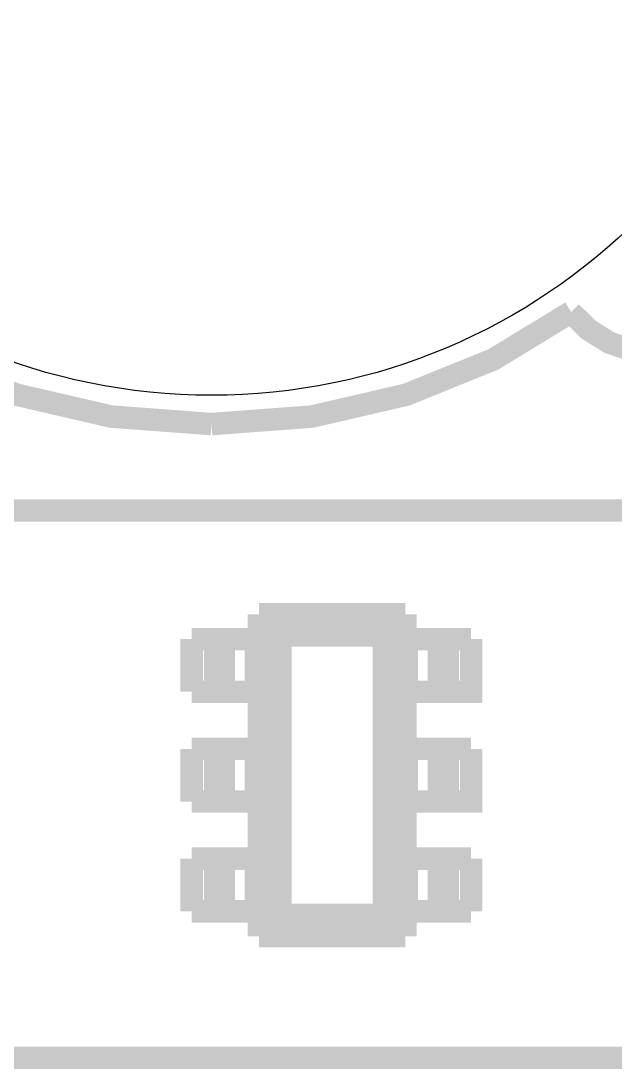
# Model space of a CAD drawing. Header units: inches. Extents: x 15 to 148, y 10 to 111.
# Drawn here: x 136.419 to 136.788, y 104.537 to 105.188 of the extents above; entities that cross this region are included whole.
import ezdxf

# ---------------------------------------------------------------- set-up
doc = ezdxf.new("R2010")
doc.units = ezdxf.units.IN
doc.header["$MEASUREMENT"] = 0
doc.layers.add('BLK_12AWG', color=7, linetype='Continuous')

# ---------------------------------------------------------------- blocks, each defined once
blk = doc.blocks.new('CBA2Board')
at = {"const_width": 0.008}
for points in [[(156.1696888293267, 104.5732671942994), (156.1974348293267, 104.5563841942994), (156.2283548293267, 104.5438771942994), (156.2619108293267, 104.5361081942994), (156.2975648293267, 104.5334381942994)], [(156.1696888293267, 104.5732671942994), (156.1974348293267, 104.5563841942994), (156.2283548293267, 104.5438771942994), (156.2619108293267, 104.5361081942994), (156.2975648293267, 104.5334381942994)], [(156.1696888293267, 104.5732671942994), (156.1974348293267, 104.5563841942994), (156.2283548293267, 104.5438771942994), (156.2619108293267, 104.5361081942994), (156.2975648293267, 104.5334381942994)], [(156.4254418293267, 104.5732671942994), (156.3976958293267, 104.5563841942994), (156.3667758293267, 104.5438771942994), (156.3332198293267, 104.5361081942994), (156.2975648293267, 104.5334381942994)], [(156.4254418293267, 104.5732671942994), (156.3976958293267, 104.5563841942994), (156.3667758293267, 104.5438771942994), (156.3332198293267, 104.5361081942994), (156.2975648293267, 104.5334381942994)], [(156.4254418293267, 104.5732671942994), (156.3976958293267, 104.5563841942994), (156.3667758293267, 104.5438771942994), (156.3332198293267, 104.5361081942994), (156.2975648293267, 104.5334381942994)], [(156.4253458293267, 104.5731871942994), (156.4315588293267, 104.5670191942994), (156.4390158293267, 104.5623831942994), (156.4475028293267, 104.5594661942994), (156.4568028293267, 104.5584511942994)], [(156.4253458293267, 104.5731871942994), (156.4315588293267, 104.5670191942994), (156.4390158293267, 104.5623831942994), (156.4475028293267, 104.5594661942994), (156.4568028293267, 104.5584511942994)], [(156.4253458293267, 104.5731871942994), (156.4315588293267, 104.5670191942994), (156.4390158293267, 104.5623831942994), (156.4475028293267, 104.5594661942994), (156.4568028293267, 104.5584511942994)], [(156.5329978293267, 104.5027291942994), (156.0621318293267, 104.5027291942994)], [(156.5329978293267, 104.5027291942994), (156.0621318293267, 104.5027291942994)], [(156.5329978293267, 104.5027291942994), (156.0621318293267, 104.5027291942994)], [(156.3664548293267, 104.4658581942994), (156.3144548293267, 104.4658581942994)], [(156.3220258293267, 104.4582881942994), (156.3144548293267, 104.4658581942994)], [(156.3144548293267, 104.4658581942994), (156.3144548293267, 104.4570181942994)], [(156.3664548293267, 104.4658581942994), (156.3144548293267, 104.4658581942994)], [(156.3220258293267, 104.4582881942994), (156.3144548293267, 104.4658581942994)], [(156.3144548293267, 104.4658581942994), (156.3144548293267, 104.4570181942994)], [(156.3664548293267, 104.4658581942994), (156.3144548293267, 104.4658581942994)], [(156.3220258293267, 104.4582881942994), (156.3144548293267, 104.4658581942994)], [(156.3144548293267, 104.4658581942994), (156.3144548293267, 104.4570181942994)], [(156.3664548293267, 104.4658581942994), (156.3588848293267, 104.4582881942994)], [(156.3664548293267, 104.4658581942994), (156.3588848293267, 104.4582881942994)], [(156.3664548293267, 104.4658581942994), (156.3588848293267, 104.4582881942994)], [(156.3664548293267, 104.4570181942994), (156.3664548293267, 104.4658581942994)], [(156.3664548293267, 104.4570181942994), (156.3664548293267, 104.4658581942994)], [(156.3664548293267, 104.4570181942994), (156.3664548293267, 104.4658581942994)], [(156.2905348293267, 104.4382981942994), (156.2905348293267, 104.4570181942994)], [(156.2905348293267, 104.4570181942994), (156.2988548293267, 104.4570181942994)], [(156.2905348293267, 104.4382981942994), (156.2905348293267, 104.4570181942994)], [(156.2905348293267, 104.4570181942994), (156.2988548293267, 104.4570181942994)], [(156.2905348293267, 104.4382981942994), (156.2905348293267, 104.4570181942994)], [(156.2905348293267, 104.4570181942994), (156.2988548293267, 104.4570181942994)], [(156.2988548293267, 104.4570181942994), (156.3019748293267, 104.4570181942994)], [(156.2988548293267, 104.4382981942994), (156.2988548293267, 104.4570181942994)], [(156.2988548293267, 104.4570181942994), (156.3019748293267, 104.4570181942994)], [(156.2988548293267, 104.4382981942994), (156.2988548293267, 104.4570181942994)], [(156.2988548293267, 104.4570181942994), (156.3019748293267, 104.4570181942994)], [(156.2988548293267, 104.4382981942994), (156.2988548293267, 104.4570181942994)], [(156.3019748293267, 104.4570181942994), (156.3019748293267, 104.4382981942994), (156.3134148293267, 104.4382981942994)], [(156.3019748293267, 104.4570181942994), (156.3134148293267, 104.4570181942994)], [(156.3019748293267, 104.4570181942994), (156.3019748293267, 104.4382981942994), (156.3134148293267, 104.4382981942994)], [(156.3019748293267, 104.4570181942994), (156.3134148293267, 104.4570181942994)], [(156.3019748293267, 104.4570181942994), (156.3019748293267, 104.4382981942994), (156.3134148293267, 104.4382981942994)], [(156.3019748293267, 104.4570181942994), (156.3134148293267, 104.4570181942994)], [(156.3134148293267, 104.4570181942994), (156.3148338293267, 104.4570181942994)], [(156.3134148293267, 104.4382981942994), (156.3134148293267, 104.4570181942994)], [(156.3134148293267, 104.4570181942994), (156.3148338293267, 104.4570181942994)], [(156.3134148293267, 104.4382981942994), (156.3134148293267, 104.4570181942994)], [(156.3134148293267, 104.4570181942994), (156.3148338293267, 104.4570181942994)], [(156.3134148293267, 104.4382981942994), (156.3134148293267, 104.4570181942994)], [(156.3148338293267, 104.4570181942994), (156.3148338293267, 104.4382981942994)], [(156.3148338293267, 104.4570181942994), (156.3148338293267, 104.4382981942994)], [(156.3148338293267, 104.4570181942994), (156.3148338293267, 104.4382981942994)], [(156.3588848293267, 104.3590291942994), (156.3220258293267, 104.3590291942994), (156.3220258293267, 104.4582881942994), (156.3588848293267, 104.4582881942994)], [(156.3588848293267, 104.3590291942994), (156.3220258293267, 104.3590291942994), (156.3220258293267, 104.4582881942994), (156.3588848293267, 104.4582881942994)], [(156.3588848293267, 104.3590291942994), (156.3220258293267, 104.3590291942994), (156.3220258293267, 104.4582881942994), (156.3588848293267, 104.4582881942994)], [(156.3588848293267, 104.3590291942994), (156.3588848293267, 104.4582881942994)], [(156.3588848293267, 104.3590291942994), (156.3588848293267, 104.4582881942994)], [(156.3588848293267, 104.3590291942994), (156.3588848293267, 104.4582881942994)], [(156.3660768293267, 104.4382981942994), (156.3660768293267, 104.4570181942994)], [(156.3669748293267, 104.4570181942994), (156.3660768293267, 104.4570181942994)], [(156.3660768293267, 104.4382981942994), (156.3660768293267, 104.4570181942994)], [(156.3669748293267, 104.4570181942994), (156.3660768293267, 104.4570181942994)], [(156.3660768293267, 104.4382981942994), (156.3660768293267, 104.4570181942994)], [(156.3669748293267, 104.4570181942994), (156.3660768293267, 104.4570181942994)], [(156.3784148293267, 104.4570181942994), (156.3669748293267, 104.4570181942994)], [(156.3669748293267, 104.4570181942994), (156.3669748293267, 104.4382981942994)], [(156.3784148293267, 104.4570181942994), (156.3669748293267, 104.4570181942994)], [(156.3669748293267, 104.4570181942994), (156.3669748293267, 104.4382981942994)], [(156.3784148293267, 104.4570181942994), (156.3669748293267, 104.4570181942994)], [(156.3669748293267, 104.4570181942994), (156.3669748293267, 104.4382981942994)], [(156.3784148293267, 104.4382981942994), (156.3784148293267, 104.4570181942994)], [(156.3815348293267, 104.4570181942994), (156.3784148293267, 104.4570181942994)], [(156.3784148293267, 104.4382981942994), (156.3784148293267, 104.4570181942994)], [(156.3815348293267, 104.4570181942994), (156.3784148293267, 104.4570181942994)], [(156.3784148293267, 104.4382981942994), (156.3784148293267, 104.4570181942994)], [(156.3815348293267, 104.4570181942994), (156.3784148293267, 104.4570181942994)], [(156.3898548293267, 104.4570181942994), (156.3898548293267, 104.4382981942994), (156.3815348293267, 104.4382981942994)], [(156.3898548293267, 104.4570181942994), (156.3815348293267, 104.4570181942994)], [(156.3815348293267, 104.4570181942994), (156.3815348293267, 104.4382981942994)], [(156.3898548293267, 104.4570181942994), (156.3898548293267, 104.4382981942994), (156.3815348293267, 104.4382981942994)], [(156.3898548293267, 104.4570181942994), (156.3815348293267, 104.4570181942994)], [(156.3815348293267, 104.4570181942994), (156.3815348293267, 104.4382981942994)], [(156.3898548293267, 104.4570181942994), (156.3898548293267, 104.4382981942994), (156.3815348293267, 104.4382981942994)], [(156.3898548293267, 104.4570181942994), (156.3815348293267, 104.4570181942994)], [(156.3815348293267, 104.4570181942994), (156.3815348293267, 104.4382981942994)], [(156.2905348293267, 104.4382981942994), (156.2988548293267, 104.4382981942994)], [(156.2905348293267, 104.4382981942994), (156.2988548293267, 104.4382981942994)], [(156.2905348293267, 104.4382981942994), (156.2988548293267, 104.4382981942994)], [(156.2988548293267, 104.4382981942994), (156.3019748293267, 104.4382981942994)], [(156.2988548293267, 104.4382981942994), (156.3019748293267, 104.4382981942994)], [(156.2988548293267, 104.4382981942994), (156.3019748293267, 104.4382981942994)], [(156.3134148293267, 104.4382981942994), (156.3148338293267, 104.4382981942994)], [(156.3134148293267, 104.4382981942994), (156.3148338293267, 104.4382981942994)], [(156.3134148293267, 104.4382981942994), (156.3148338293267, 104.4382981942994)], [(156.3144548293267, 104.4382981942994), (156.3144548293267, 104.4180181942994)], [(156.3144548293267, 104.4382981942994), (156.3144548293267, 104.4180181942994)], [(156.3144548293267, 104.4382981942994), (156.3144548293267, 104.4180181942994)], [(156.3669748293267, 104.4382981942994), (156.3660768293267, 104.4382981942994)], [(156.3669748293267, 104.4382981942994), (156.3660768293267, 104.4382981942994)], [(156.3669748293267, 104.4382981942994), (156.3660768293267, 104.4382981942994)], [(156.3664548293267, 104.4180181942994), (156.3664548293267, 104.4382981942994)], [(156.3664548293267, 104.4180181942994), (156.3664548293267, 104.4382981942994)], [(156.3664548293267, 104.4180181942994), (156.3664548293267, 104.4382981942994)], [(156.3784148293267, 104.4382981942994), (156.3669748293267, 104.4382981942994)], [(156.3784148293267, 104.4382981942994), (156.3669748293267, 104.4382981942994)], [(156.3784148293267, 104.4382981942994), (156.3669748293267, 104.4382981942994)], [(156.3815348293267, 104.4382981942994), (156.3784148293267, 104.4382981942994)], [(156.3815348293267, 104.4382981942994), (156.3784148293267, 104.4382981942994)], [(156.3815348293267, 104.4382981942994), (156.3784148293267, 104.4382981942994)], [(156.2905348293267, 104.3992981942994), (156.2905348293267, 104.4180181942994)], [(156.2905348293267, 104.4180181942994), (156.2988548293267, 104.4180181942994)], [(156.2905348293267, 104.3992981942994), (156.2905348293267, 104.4180181942994)], [(156.2905348293267, 104.4180181942994), (156.2988548293267, 104.4180181942994)], [(156.2905348293267, 104.3992981942994), (156.2905348293267, 104.4180181942994)], [(156.2905348293267, 104.4180181942994), (156.2988548293267, 104.4180181942994)], [(156.2988548293267, 104.4180181942994), (156.3019748293267, 104.4180181942994)], [(156.2988548293267, 104.3992981942994), (156.2988548293267, 104.4180181942994)], [(156.2988548293267, 104.4180181942994), (156.3019748293267, 104.4180181942994)], [(156.2988548293267, 104.3992981942994), (156.2988548293267, 104.4180181942994)], [(156.2988548293267, 104.4180181942994), (156.3019748293267, 104.4180181942994)], [(156.2988548293267, 104.3992981942994), (156.2988548293267, 104.4180181942994)], [(156.3019748293267, 104.4180181942994), (156.3019748293267, 104.3992981942994), (156.3134148293267, 104.3992981942994)], [(156.3019748293267, 104.4180181942994), (156.3134148293267, 104.4180181942994)], [(156.3019748293267, 104.4180181942994), (156.3019748293267, 104.3992981942994), (156.3134148293267, 104.3992981942994)], [(156.3019748293267, 104.4180181942994), (156.3134148293267, 104.4180181942994)], [(156.3019748293267, 104.4180181942994), (156.3019748293267, 104.3992981942994), (156.3134148293267, 104.3992981942994)], [(156.3019748293267, 104.4180181942994), (156.3134148293267, 104.4180181942994)], [(156.3134148293267, 104.4180181942994), (156.3148338293267, 104.4180181942994)], [(156.3134148293267, 104.3992981942994), (156.3134148293267, 104.4180181942994)], [(156.3134148293267, 104.4180181942994), (156.3148338293267, 104.4180181942994)], [(156.3134148293267, 104.3992981942994), (156.3134148293267, 104.4180181942994)], [(156.3134148293267, 104.4180181942994), (156.3148338293267, 104.4180181942994)], [(156.3134148293267, 104.3992981942994), (156.3134148293267, 104.4180181942994)], [(156.3148338293267, 104.4180181942994), (156.3148338293267, 104.3992981942994)], [(156.3148338293267, 104.4180181942994), (156.3148338293267, 104.3992981942994)], [(156.3148338293267, 104.4180181942994), (156.3148338293267, 104.3992981942994)], [(156.3660768293267, 104.3992981942994), (156.3660768293267, 104.4180181942994)], [(156.3669748293267, 104.4180181942994), (156.3660768293267, 104.4180181942994)], [(156.3660768293267, 104.3992981942994), (156.3660768293267, 104.4180181942994)], [(156.3669748293267, 104.4180181942994), (156.3660768293267, 104.4180181942994)], [(156.3660768293267, 104.3992981942994), (156.3660768293267, 104.4180181942994)], [(156.3669748293267, 104.4180181942994), (156.3660768293267, 104.4180181942994)], [(156.3784148293267, 104.4180181942994), (156.3669748293267, 104.4180181942994)], [(156.3669748293267, 104.4180181942994), (156.3669748293267, 104.3992981942994)], [(156.3784148293267, 104.4180181942994), (156.3669748293267, 104.4180181942994)], [(156.3669748293267, 104.4180181942994), (156.3669748293267, 104.3992981942994)], [(156.3784148293267, 104.4180181942994), (156.3669748293267, 104.4180181942994)], [(156.3669748293267, 104.4180181942994), (156.3669748293267, 104.3992981942994)], [(156.3784148293267, 104.3992981942994), (156.3784148293267, 104.4180181942994)], [(156.3815348293267, 104.4180181942994), (156.3784148293267, 104.4180181942994)], [(156.3784148293267, 104.3992981942994), (156.3784148293267, 104.4180181942994)], [(156.3815348293267, 104.4180181942994), (156.3784148293267, 104.4180181942994)], [(156.3784148293267, 104.3992981942994), (156.3784148293267, 104.4180181942994)], [(156.3815348293267, 104.4180181942994), (156.3784148293267, 104.4180181942994)], [(156.3898548293267, 104.4180181942994), (156.3898548293267, 104.3992981942994), (156.3815348293267, 104.3992981942994)], [(156.3898548293267, 104.4180181942994), (156.3815348293267, 104.4180181942994)], [(156.3815348293267, 104.4180181942994), (156.3815348293267, 104.3992981942994)], [(156.3898548293267, 104.4180181942994), (156.3898548293267, 104.3992981942994), (156.3815348293267, 104.3992981942994)], [(156.3898548293267, 104.4180181942994), (156.3815348293267, 104.4180181942994)], [(156.3815348293267, 104.4180181942994), (156.3815348293267, 104.3992981942994)], [(156.3898548293267, 104.4180181942994), (156.3898548293267, 104.3992981942994), (156.3815348293267, 104.3992981942994)], [(156.3898548293267, 104.4180181942994), (156.3815348293267, 104.4180181942994)], [(156.3815348293267, 104.4180181942994), (156.3815348293267, 104.3992981942994)], [(156.2905348293267, 104.3992981942994), (156.2988548293267, 104.3992981942994)], [(156.2905348293267, 104.3992981942994), (156.2988548293267, 104.3992981942994)], [(156.2905348293267, 104.3992981942994), (156.2988548293267, 104.3992981942994)], [(156.2988548293267, 104.3992981942994), (156.3019748293267, 104.3992981942994)], [(156.2988548293267, 104.3992981942994), (156.3019748293267, 104.3992981942994)], [(156.2988548293267, 104.3992981942994), (156.3019748293267, 104.3992981942994)], [(156.3134148293267, 104.3992981942994), (156.3148338293267, 104.3992981942994)], [(156.3134148293267, 104.3992981942994), (156.3148338293267, 104.3992981942994)], [(156.3134148293267, 104.3992981942994), (156.3148338293267, 104.3992981942994)], [(156.3144548293267, 104.3992981942994), (156.3144548293267, 104.3790181942994)], [(156.3144548293267, 104.3992981942994), (156.3144548293267, 104.3790181942994)], [(156.3144548293267, 104.3992981942994), (156.3144548293267, 104.3790181942994)], [(156.3669748293267, 104.3992981942994), (156.3660768293267, 104.3992981942994)], [(156.3669748293267, 104.3992981942994), (156.3660768293267, 104.3992981942994)], [(156.3669748293267, 104.3992981942994), (156.3660768293267, 104.3992981942994)], [(156.3664548293267, 104.3790181942994), (156.3664548293267, 104.3992981942994)], [(156.3664548293267, 104.3790181942994), (156.3664548293267, 104.3992981942994)], [(156.3664548293267, 104.3790181942994), (156.3664548293267, 104.3992981942994)], [(156.3784148293267, 104.3992981942994), (156.3669748293267, 104.3992981942994)], [(156.3784148293267, 104.3992981942994), (156.3669748293267, 104.3992981942994)], [(156.3784148293267, 104.3992981942994), (156.3669748293267, 104.3992981942994)], [(156.3815348293267, 104.3992981942994), (156.3784148293267, 104.3992981942994)], [(156.3815348293267, 104.3992981942994), (156.3784148293267, 104.3992981942994)], [(156.3815348293267, 104.3992981942994), (156.3784148293267, 104.3992981942994)], [(156.2905348293267, 104.3602981942994), (156.2905348293267, 104.3790181942994)], [(156.2905348293267, 104.3790181942994), (156.2988548293267, 104.3790181942994)], [(156.2905348293267, 104.3602981942994), (156.2905348293267, 104.3790181942994)], [(156.2905348293267, 104.3790181942994), (156.2988548293267, 104.3790181942994)], [(156.2905348293267, 104.3602981942994), (156.2905348293267, 104.3790181942994)], [(156.2905348293267, 104.3790181942994), (156.2988548293267, 104.3790181942994)], [(156.2988548293267, 104.3790181942994), (156.3019748293267, 104.3790181942994)], [(156.2988548293267, 104.3602981942994), (156.2988548293267, 104.3790181942994)], [(156.2988548293267, 104.3790181942994), (156.3019748293267, 104.3790181942994)], [(156.2988548293267, 104.3602981942994), (156.2988548293267, 104.3790181942994)], [(156.2988548293267, 104.3790181942994), (156.3019748293267, 104.3790181942994)], [(156.2988548293267, 104.3602981942994), (156.2988548293267, 104.3790181942994)], [(156.3019748293267, 104.3790181942994), (156.3019748293267, 104.3602981942994), (156.3134148293267, 104.3602981942994)], [(156.3019748293267, 104.3790181942994), (156.3134148293267, 104.3790181942994)], [(156.3019748293267, 104.3790181942994), (156.3019748293267, 104.3602981942994), (156.3134148293267, 104.3602981942994)], [(156.3019748293267, 104.3790181942994), (156.3134148293267, 104.3790181942994)], [(156.3019748293267, 104.3790181942994), (156.3019748293267, 104.3602981942994), (156.3134148293267, 104.3602981942994)], [(156.3019748293267, 104.3790181942994), (156.3134148293267, 104.3790181942994)], [(156.3134148293267, 104.3790181942994), (156.3148338293267, 104.3790181942994)], [(156.3134148293267, 104.3602981942994), (156.3134148293267, 104.3790181942994)], [(156.3134148293267, 104.3790181942994), (156.3148338293267, 104.3790181942994)], [(156.3134148293267, 104.3602981942994), (156.3134148293267, 104.3790181942994)], [(156.3134148293267, 104.3790181942994), (156.3148338293267, 104.3790181942994)], [(156.3134148293267, 104.3602981942994), (156.3134148293267, 104.3790181942994)], [(156.3148338293267, 104.3790181942994), (156.3148338293267, 104.3602981942994)], [(156.3148338293267, 104.3790181942994), (156.3148338293267, 104.3602981942994)], [(156.3148338293267, 104.3790181942994), (156.3148338293267, 104.3602981942994)], [(156.3660768293267, 104.3602981942994), (156.3660768293267, 104.3790181942994)], [(156.3669748293267, 104.3790181942994), (156.3660768293267, 104.3790181942994)], [(156.3660768293267, 104.3602981942994), (156.3660768293267, 104.3790181942994)], [(156.3669748293267, 104.3790181942994), (156.3660768293267, 104.3790181942994)], [(156.3660768293267, 104.3602981942994), (156.3660768293267, 104.3790181942994)], [(156.3669748293267, 104.3790181942994), (156.3660768293267, 104.3790181942994)], [(156.3784148293267, 104.3602981942994), (156.3784148293267, 104.3790181942994), (156.3669748293267, 104.3790181942994)], [(156.3669748293267, 104.3790181942994), (156.3669748293267, 104.3602981942994)], [(156.3784148293267, 104.3602981942994), (156.3784148293267, 104.3790181942994), (156.3669748293267, 104.3790181942994)], [(156.3669748293267, 104.3790181942994), (156.3669748293267, 104.3602981942994)], [(156.3784148293267, 104.3602981942994), (156.3784148293267, 104.3790181942994), (156.3669748293267, 104.3790181942994)], [(156.3669748293267, 104.3790181942994), (156.3669748293267, 104.3602981942994)], [(156.3815348293267, 104.3790181942994), (156.3784148293267, 104.3790181942994)], [(156.3815348293267, 104.3790181942994), (156.3784148293267, 104.3790181942994)], [(156.3815348293267, 104.3790181942994), (156.3784148293267, 104.3790181942994)], [(156.3898548293267, 104.3790181942994), (156.3815348293267, 104.3790181942994)], [(156.3815348293267, 104.3790181942994), (156.3815348293267, 104.3602981942994)], [(156.3898548293267, 104.3790181942994), (156.3815348293267, 104.3790181942994)], [(156.3815348293267, 104.3790181942994), (156.3815348293267, 104.3602981942994)], [(156.3898548293267, 104.3790181942994), (156.3815348293267, 104.3790181942994)], [(156.3815348293267, 104.3790181942994), (156.3815348293267, 104.3602981942994)], [(156.3898548293267, 104.3790181942994), (156.3898548293267, 104.3602981942994)], [(156.3898548293267, 104.3790181942994), (156.3898548293267, 104.3602981942994)], [(156.3898548293267, 104.3790181942994), (156.3898548293267, 104.3602981942994)], [(156.2905348293267, 104.3602981942994), (156.2988548293267, 104.3602981942994)], [(156.2905348293267, 104.3602981942994), (156.2988548293267, 104.3602981942994)], [(156.2905348293267, 104.3602981942994), (156.2988548293267, 104.3602981942994)], [(156.2988548293267, 104.3602981942994), (156.3019748293267, 104.3602981942994)], [(156.2988548293267, 104.3602981942994), (156.3019748293267, 104.3602981942994)], [(156.2988548293267, 104.3602981942994), (156.3019748293267, 104.3602981942994)], [(156.3134148293267, 104.3602981942994), (156.3148338293267, 104.3602981942994)], [(156.3134148293267, 104.3602981942994), (156.3148338293267, 104.3602981942994)], [(156.3134148293267, 104.3602981942994), (156.3148338293267, 104.3602981942994)], [(156.3144548293267, 104.3602981942994), (156.3144548293267, 104.3514581942994)], [(156.3144548293267, 104.3602981942994), (156.3144548293267, 104.3514581942994)], [(156.3144548293267, 104.3602981942994), (156.3144548293267, 104.3514581942994)], [(156.3144548293267, 104.3514581942994), (156.3220258293267, 104.3590291942994)], [(156.3144548293267, 104.3514581942994), (156.3220258293267, 104.3590291942994)], [(156.3144548293267, 104.3514581942994), (156.3220258293267, 104.3590291942994)], [(156.3588848293267, 104.3590291942994), (156.3664548293267, 104.3514581942994)], [(156.3588848293267, 104.3590291942994), (156.3664548293267, 104.3514581942994)], [(156.3588848293267, 104.3590291942994), (156.3664548293267, 104.3514581942994)], [(156.3669748293267, 104.3602981942994), (156.3660768293267, 104.3602981942994)], [(156.3669748293267, 104.3602981942994), (156.3660768293267, 104.3602981942994)], [(156.3669748293267, 104.3602981942994), (156.3660768293267, 104.3602981942994)], [(156.3664548293267, 104.3514581942994), (156.3664548293267, 104.3602981942994)], [(156.3664548293267, 104.3514581942994), (156.3664548293267, 104.3602981942994)], [(156.3664548293267, 104.3514581942994), (156.3664548293267, 104.3602981942994)], [(156.3784148293267, 104.3602981942994), (156.3669748293267, 104.3602981942994)], [(156.3784148293267, 104.3602981942994), (156.3669748293267, 104.3602981942994)], [(156.3784148293267, 104.3602981942994), (156.3669748293267, 104.3602981942994)], [(156.3815348293267, 104.3602981942994), (156.3784148293267, 104.3602981942994)], [(156.3815348293267, 104.3602981942994), (156.3784148293267, 104.3602981942994)], [(156.3815348293267, 104.3602981942994), (156.3784148293267, 104.3602981942994)], [(156.3898548293267, 104.3602981942994), (156.3815348293267, 104.3602981942994)], [(156.3898548293267, 104.3602981942994), (156.3815348293267, 104.3602981942994)], [(156.3898548293267, 104.3602981942994), (156.3815348293267, 104.3602981942994)], [(156.3144548293267, 104.3514581942994), (156.3664548293267, 104.3514581942994)], [(156.3144548293267, 104.3514581942994), (156.3664548293267, 104.3514581942994)], [(156.3144548293267, 104.3514581942994), (156.3664548293267, 104.3514581942994)], [(155.3558328293267, 104.3082411942994), (156.7889038293267, 104.3082411942994)], [(155.3558328293267, 104.3082411942994), (156.7889038293267, 104.3082411942994)], [(155.3558328293267, 104.3082411942994), (156.7889038293267, 104.3082411942994)]]:
    blk.add_lwpolyline(points, dxfattribs=at)
blk.add_circle((156.2975648293267, 104.7586341942994), 0.214961)
blk.add_circle((156.2975648293267, 104.7586341942994), 0.214961)
blk.add_circle((156.2975648293267, 104.7586341942994), 0.214961)

msp = doc.modelspace()

# ---------------------------------------------------------------- block references
at = {"layer": 'BLK_12AWG', "xscale": 1.74680064, "yscale": 1.74680064, "zscale": 1.74680064}
msp.add_blockref('CBA2Board', (-136.4830504317415, -77.66133289344734), dxfattribs=at)

doc.saveas('drawing.dxf')
